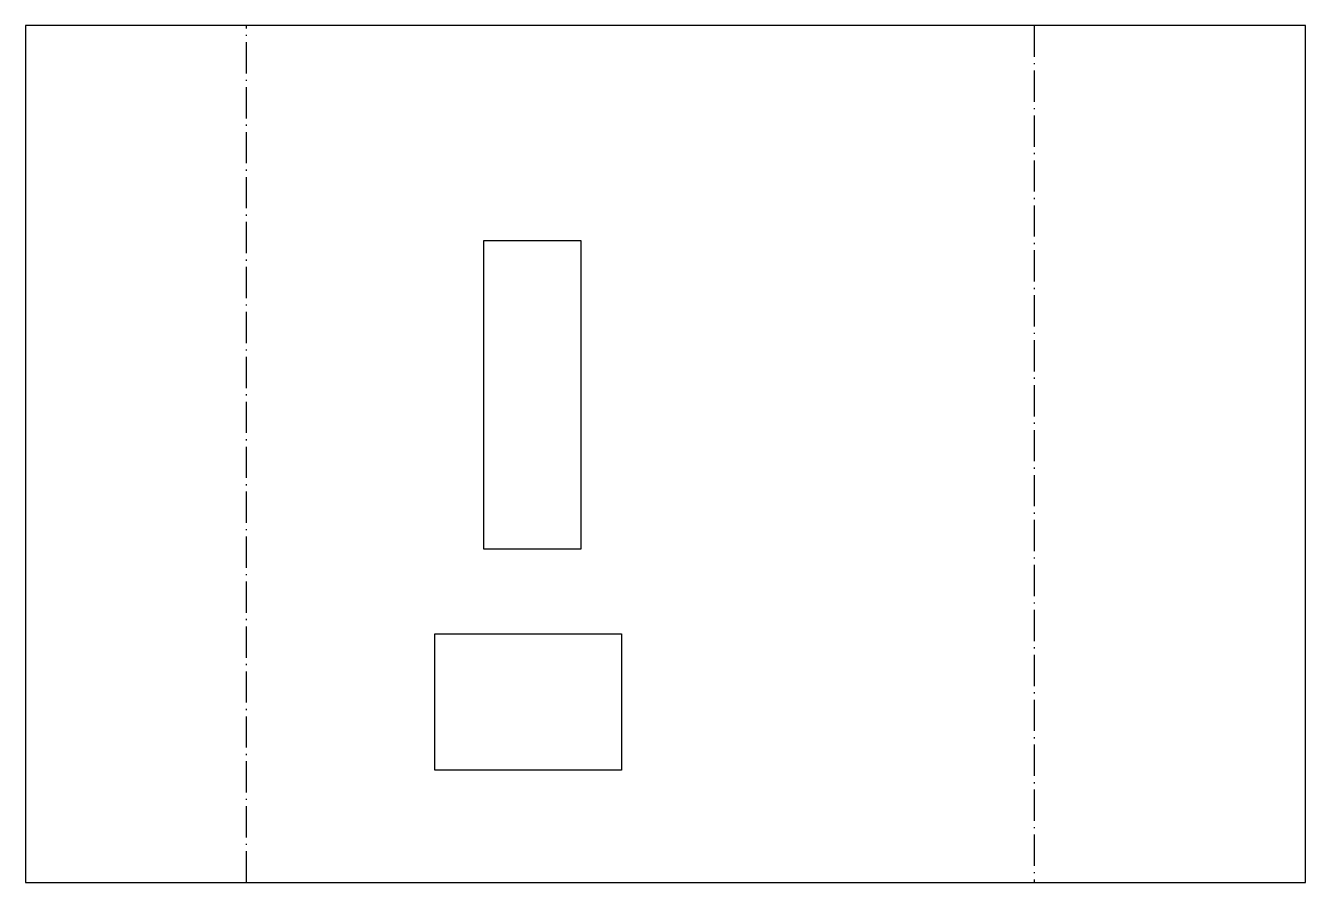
# Model space of a CAD drawing. Header units: millimetres. Extents: x -21 to 83, y 0 to 70.
import ezdxf

# ---------------------------------------------------------------- set-up
doc = ezdxf.new("R2010")
doc.units = ezdxf.units.MM
doc.linetypes.add('DASHDOT', pattern=[3.556, 2.54, -0.508, 0, -0.508])
doc.layers.add('BEND', color=7, linetype='Continuous')
doc.layers.add('CUT', color=7, linetype='Continuous')

msp = doc.modelspace()

# ---------------------------------------------------------------- linework, layer by layer
at = {"layer": 'BEND', "color": 3, "linetype": 'DASHDOT'}
for p, q in [((-2.71, 0), (-2.71, 69.7)), ((61.41, 69.7), (61.41, 0))]:
    msp.add_line(p, q, dxfattribs=at)
at = {"layer": 'CUT'}
for p, q in [((-20.68, 69.7), (-20.68, 0)), ((83.48, 69.7), (-20.68, 69.7)), ((83.48, 0), (83.48, 69.7)), ((16.62, 27.11), (16.62, 52.23)), ((16.62, 52.23), (24.51, 52.23)), ((24.51, 52.23), (24.51, 27.11)), ((24.51, 27.11), (16.62, 27.11)), ((12.63, 9.14), (12.63, 20.21)), ((12.63, 20.21), (27.81, 20.21)), ((27.81, 20.21), (27.81, 9.14)), ((27.81, 9.14), (12.63, 9.14)), ((-20.68, 0), (83.48, 0))]:
    msp.add_line(p, q, dxfattribs=at)

doc.saveas('drawing.dxf')
